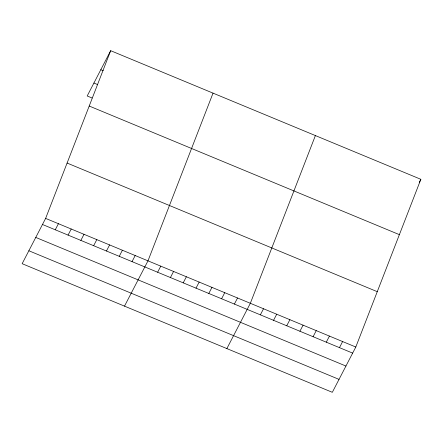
<?xml version="1.0" encoding="UTF-8"?>
<svg xmlns="http://www.w3.org/2000/svg" width="443" height="443" viewBox="0 0 443 443"><rect width="100%" height="100%" fill="white"/><g stroke="black" fill="none" stroke-linecap="round" stroke-linejoin="round"><path stroke-width="0.66" d="M45.629 218.399L110.678 50.685L420.85 179.304L355.801 347.024L332.322 392.315L22.15 263.696L45.629 218.399L355.801 347.024M213.033 93.13L147.984 260.844L124.505 306.141M315.394 135.575L250.339 303.289L226.866 348.586M110.678 50.685L87.199 95.976L92.072 97.997M55.27 229.79L58.421 223.704M68.061 235.1L71.218 229.014M80.859 240.405L84.009 234.319M93.65 245.71L96.807 239.624M106.447 251.015L109.604 244.929M119.239 256.32L122.395 250.234M132.036 261.625L135.193 255.539M157.625 272.235L160.781 266.149M170.422 277.545L173.573 271.459M183.214 282.85L186.37 276.764M196.011 288.155L199.162 282.069M208.803 293.46L211.959 287.374M221.6 298.765L224.751 292.679M234.391 304.07L237.548 297.984M260.368 314.84L263.524 308.76M273.553 320.311L276.709 314.225M286.737 325.777L289.888 319.691M299.917 331.242L303.073 325.156M313.101 336.708L316.252 330.622M326.281 342.173L329.437 336.087M419.272 182.35L420.85 179.304M339.465 347.639L342.616 341.559M100.816 69.706L103.252 70.719M93.905 83.04L97.56 84.558M89.209 106.032L399.381 234.652M67.092 163.052L377.264 291.677M42.473 224.485L352.645 353.11M35.767 237.426L345.939 366.045M28.856 250.755L339.028 379.38"/></g></svg>
